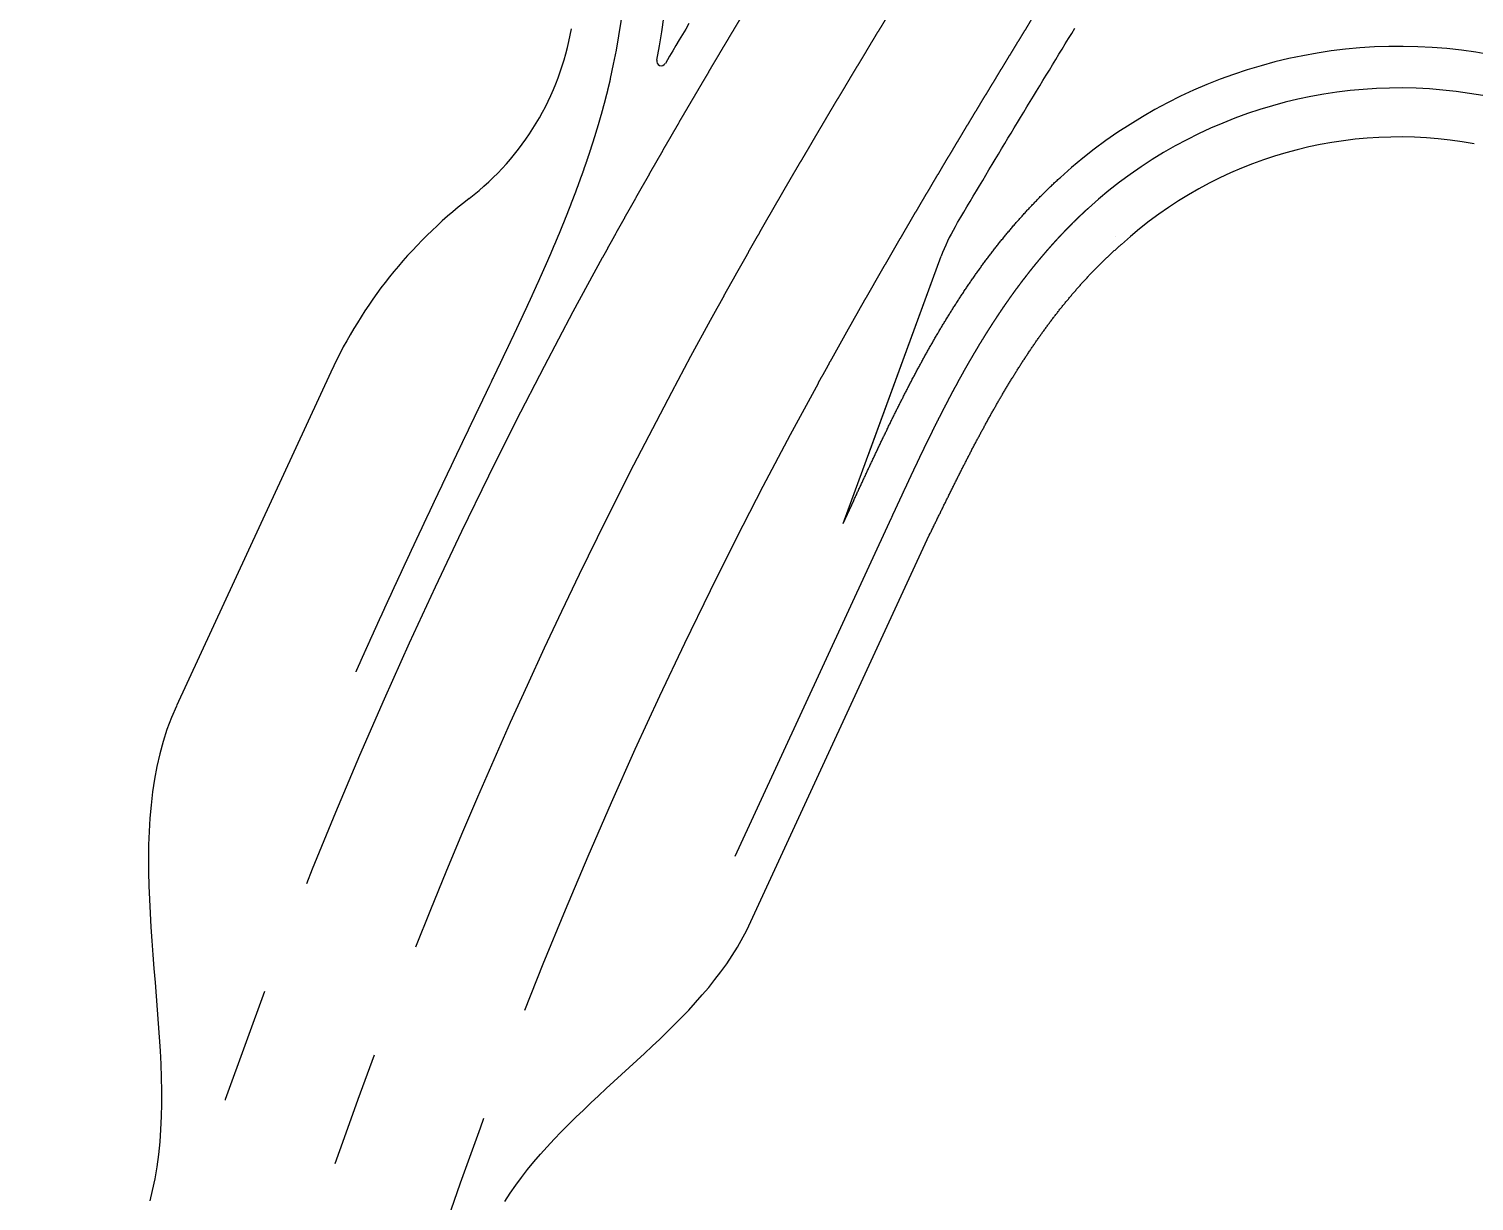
# Model space of a CAD drawing. Header units: millimetres. Extents: x 29316 to 52938, y 29851 to 35526.
# Drawn here: x 49176.8 to 49333.2, y 31837.4 to 31964.3 of the extents above; entities that cross this region are included whole.
import ezdxf

# ---------------------------------------------------------------- set-up
doc = ezdxf.new("R2010")
doc.units = ezdxf.units.MM
doc.header["$MEASUREMENT"] = 0
doc.linetypes.add('CENTER2', pattern=[1.125, 0.75, -0.125, 0.125, -0.125])
doc.layers.get('0').update_dxf_attribs({"linetype": 'CONTINUOUS'})
for name, color, linetype in [('D-道路-车行道边线', 5, 'CONTINUOUS'), ('收费广场', 5, 'CONTINUOUS'), ('道路中线_A', 7, 'CONTINUOUS'), ('道路中线_B', 7, 'CONTINUOUS'), ('道路中线_C', 7, 'CONTINUOUS'), ('道路中线_D', 7, 'CONTINUOUS'), ('道路偏置线', 255, 'CONTINUOUS')]:
    doc.layers.add(name, color=color, linetype=linetype)

msp = doc.modelspace()

# ---------------------------------------------------------------- linework, layer by layer
at = {"color": 1, "linetype": 'CENTER2', "ltscale": 100}
msp.add_arc((49660.01, 32627.82), 700, 234.60853, 268.05989, dxfattribs=at)
at = {"layer": 'D-道路-车行道边线'}
for p, q in [((49264.88, 31910.74), (49275.49, 31939.67)), ((49209.44, 31927.13), (49192.75, 31891)), ((49264.88, 31910.74), (49266.04, 31913.25))]:
    msp.add_line(p, q, dxfattribs=at)
for points in [[(49248.2, 31964.86), (49247.85, 31964.27), (49247.5, 31963.68), (49247.15, 31963.09), (49246.8, 31962.5), (49246.45, 31961.91), (49246.1, 31961.32), (49245.65, 31960.54)], [(49277, 31942.84), (49277.28, 31943.32), (49277.61, 31943.89), (49277.95, 31944.46), (49278.29, 31945.03), (49278.63, 31945.6), (49278.97, 31946.17), (49279.31, 31946.74), (49279.65, 31947.31), (49279.99, 31947.88), (49280.33, 31948.45), (49280.67, 31949.02), (49281.01, 31949.59), (49281.35, 31950.16), (49281.69, 31950.73), (49282.03, 31951.3), (49282.37, 31951.87), (49282.72, 31952.44), (49283.06, 31953.01), (49283.4, 31953.58), (49283.75, 31954.15), (49284.09, 31954.71), (49284.44, 31955.28), (49284.78, 31955.85), (49285.12, 31956.42), (49285.47, 31956.99), (49285.81, 31957.56), (49286.16, 31958.12), (49286.51, 31958.69), (49286.85, 31959.26), (49287.2, 31959.83), (49287.54, 31960.4), (49287.89, 31960.96), (49288.24, 31961.53), (49288.58, 31962.1), (49288.93, 31962.67), (49289.28, 31963.23), (49289.63, 31963.8), (49289.97, 31964.37)], [(49254.47, 31866.75), (49274.21, 31909.48)], [(49192.75, 31890.99), (49192.21, 31889.74), (49191.72, 31888.46), (49191.3, 31887.15), (49190.94, 31885.82), (49190.63, 31884.46), (49190.37, 31883.09), (49190.16, 31881.69), (49190, 31880.28), (49189.87, 31878.85), (49189.79, 31877.41), (49189.74, 31875.96), (49189.72, 31874.49), (49189.73, 31873.02), (49189.76, 31871.54), (49189.82, 31870.05), (49189.89, 31868.56), (49189.98, 31867.07), (49190.09, 31865.57), (49190.2, 31864.07), (49190.32, 31862.57), (49190.44, 31861.08), (49190.56, 31859.59), (49190.68, 31858.1), (49190.79, 31856.62), (49190.89, 31855.15), (49190.98, 31853.69), (49191.05, 31852.23), (49191.1, 31850.79), (49191.13, 31849.36), (49191.13, 31847.95), (49191.1, 31846.55), (49191.04, 31845.17), (49190.95, 31843.81), (49190.81, 31842.46), (49190.63, 31841.13), (49190.41, 31839.83), (49190.14, 31838.54), (49189.87, 31837.44)], [(49228.29, 31837.37), (49228.86, 31838.25), (49229.46, 31839.12), (49230.09, 31839.98), (49230.75, 31840.82), (49231.43, 31841.66), (49232.14, 31842.48), (49232.87, 31843.3), (49233.62, 31844.11), (49234.39, 31844.91), (49235.17, 31845.7), (49235.97, 31846.48), (49236.78, 31847.26), (49237.59, 31848.04), (49238.42, 31848.81), (49239.25, 31849.58), (49240.08, 31850.34), (49240.92, 31851.11), (49241.75, 31851.87), (49242.58, 31852.64), (49243.41, 31853.4), (49244.23, 31854.17), (49245.05, 31854.95), (49245.85, 31855.72), (49246.64, 31856.51), (49247.42, 31857.3), (49248.18, 31858.09), (49248.92, 31858.9), (49249.64, 31859.72), (49250.34, 31860.54), (49251.02, 31861.38), (49251.67, 31862.24), (49252.29, 31863.1), (49252.88, 31863.98), (49253.45, 31864.89), (49254.45, 31866.72)]]:
    msp.add_lwpolyline(points, dxfattribs=at)
for points in [[(49333.15, 31951.85, 0.234127), (49294.99, 31940.96, 0.234127)], [(49266.04, 31913.25), (49266.13, 31913.45, -0.000002), (49266.23, 31913.66, -0.000004), (49266.32, 31913.86, -0.000005), (49266.41, 31914.06, -0.000007), (49266.51, 31914.26, -0.000009), (49266.6, 31914.46, -0.00001), (49266.7, 31914.67, -0.000012), (49266.79, 31914.87, -0.000013), (49266.88, 31915.07, -0.000015), (49266.98, 31915.27, -0.000016), (49267.07, 31915.48, -0.000018), (49267.16, 31915.68, -0.000019), (49267.26, 31915.88, -0.000021), (49267.35, 31916.08, -0.000022), (49267.45, 31916.29, -0.000024), (49267.54, 31916.49, -0.000026), (49267.64, 31916.69, -0.000027), (49267.73, 31916.9, -0.000029), (49267.83, 31917.1, -0.00003), (49267.92, 31917.3, -0.000032), (49268.02, 31917.51, -0.000033), (49268.11, 31917.71, -0.000035), (49268.21, 31917.91, -0.000037), (49268.3, 31918.12, -0.000038), (49268.4, 31918.32, -0.00004), (49268.5, 31918.52, -0.000041), (49268.59, 31918.73, -0.000043), (49268.69, 31918.93, -0.000044), (49268.78, 31919.13, -0.000046), (49268.88, 31919.34, -0.000048), (49268.98, 31919.54, -0.000049), (49269.08, 31919.75, -0.000051), (49269.17, 31919.95, -0.000052), (49269.27, 31920.15, -0.000054), (49269.37, 31920.36, -0.000056), (49269.47, 31920.56, -0.000057), (49269.57, 31920.76, -0.000059), (49269.66, 31920.97, -0.00006), (49269.76, 31921.17, -0.000062), (49269.86, 31921.38, -0.000063), (49269.96, 31921.58, -0.000065), (49270.06, 31921.78, -0.000067), (49270.16, 31921.99, -0.000068), (49270.26, 31922.19, -0.00007), (49270.36, 31922.4, -0.000071), (49270.46, 31922.6, -0.000073), (49270.56, 31922.8, -0.000075), (49270.66, 31923.01, -0.000076), (49270.76, 31923.21, -0.000078), (49270.87, 31923.41, -0.000079), (49270.97, 31923.62, -0.000081), (49271.07, 31923.82, -0.000083), (49271.17, 31924.03, -0.000084), (49271.28, 31924.23, -0.000086), (49271.38, 31924.43, -0.000087), (49271.48, 31924.64, -0.000089), (49271.59, 31924.84, -0.000091), (49271.69, 31925.04, -0.000092), (49271.8, 31925.25, -0.000094), (49271.9, 31925.45, -0.000095), (49272.01, 31925.65, -0.000097), (49272.11, 31925.86, -0.000099), (49272.22, 31926.06, -0.0001), (49272.32, 31926.26, -0.000102), (49272.43, 31926.47, -0.000104), (49272.54, 31926.67, -0.000105), (49272.65, 31926.87, -0.000107), (49272.75, 31927.07, -0.000108), (49272.86, 31927.28, -0.00011), (49272.97, 31927.48, -0.000112), (49273.08, 31927.68, -0.000113), (49273.19, 31927.88, -0.000115), (49273.3, 31928.09, -0.000117), (49273.41, 31928.29, -0.000118), (49273.52, 31928.49, -0.00012), (49273.63, 31928.69, -0.000121), (49273.74, 31928.89, -0.000123), (49273.86, 31929.1, -0.000125), (49273.97, 31929.3, -0.000126), (49274.08, 31929.5, -0.000128), (49274.19, 31929.7, -0.00013), (49274.31, 31929.9, -0.000131), (49274.42, 31930.1, -0.000133), (49274.54, 31930.3, -0.000134), (49274.65, 31930.51, -0.000136), (49274.77, 31930.71, -0.000138), (49274.88, 31930.91, -0.000139), (49275, 31931.11, -0.000141), (49275.12, 31931.31, -0.000143), (49275.24, 31931.51, -0.000144), (49275.35, 31931.71, -0.000146), (49275.47, 31931.91, -0.000148), (49275.59, 31932.11, -0.000149), (49275.71, 31932.31, -0.000151), (49275.83, 31932.51, -0.000153), (49275.95, 31932.7, -0.000154), (49276.07, 31932.9, -0.000156), (49276.2, 31933.1, -0.000158), (49276.32, 31933.3, -0.000159), (49276.44, 31933.5, -0.000161), (49276.57, 31933.7, -0.000163), (49276.69, 31933.89, -0.000164), (49276.81, 31934.09, -0.000166), (49276.94, 31934.29, -0.000168), (49277.07, 31934.49, -0.000169), (49277.19, 31934.68, -0.000171), (49277.32, 31934.88, -0.000172), (49277.45, 31935.08, -0.000174), (49277.57, 31935.27, -0.000176), (49277.7, 31935.47, -0.000177), (49277.83, 31935.66, -0.000179), (49277.96, 31935.86, -0.000181), (49278.09, 31936.06, -0.000183), (49278.22, 31936.25, -0.000184), (49278.35, 31936.44, -0.000186), (49278.49, 31936.64, -0.000188), (49278.62, 31936.83, -0.000189), (49278.75, 31937.03, -0.000191), (49278.89, 31937.22, -0.000193), (49279.02, 31937.41, -0.000194), (49279.16, 31937.61, -0.000196), (49279.29, 31937.8, -0.000198), (49279.43, 31937.99, -0.000199), (49279.57, 31938.18, -0.000201), (49279.71, 31938.37, -0.000203), (49279.84, 31938.57, -0.000204), (49279.98, 31938.76, -0.000206), (49280.12, 31938.95, -0.000208), (49280.26, 31939.14, -0.000209), (49280.41, 31939.33, -0.000211), (49280.55, 31939.52, -0.000213), (49280.69, 31939.71, -0.000214), (49280.83, 31939.89, -0.000216), (49280.98, 31940.08, -0.000218), (49281.12, 31940.27, -0.00022), (49281.27, 31940.46, -0.000221), (49281.41, 31940.65, -0.000223), (49281.56, 31940.83, -0.000225), (49281.71, 31941.02, -0.000226), (49281.86, 31941.2, -0.000228), (49282, 31941.39, -0.00023), (49282.15, 31941.57, -0.000231), (49282.3, 31941.76, -0.000233), (49282.46, 31941.94, -0.000235), (49282.61, 31942.13, -0.000237), (49282.76, 31942.31, -0.000238), (49282.91, 31942.49, -0.00024), (49283.07, 31942.67, -0.000242), (49283.22, 31942.86, -0.000243), (49283.38, 31943.04, -0.000245), (49283.53, 31943.22, -0.000247), (49283.69, 31943.4, -0.000249), (49283.85, 31943.58, -0.00025), (49284.01, 31943.76, -0.000252), (49284.17, 31943.94, -0.000254), (49284.33, 31944.12, -0.000255), (49284.49, 31944.29, -0.000257), (49284.65, 31944.47, -0.000259), (49284.81, 31944.65, -0.000261), (49284.97, 31944.82, -0.000262), (49285.14, 31945, -0.000264), (49285.3, 31945.17, -0.000266), (49285.47, 31945.35, -0.000267), (49285.63, 31945.52, -0.000269), (49285.8, 31945.69, -0.000271), (49285.97, 31945.87, -0.000273), (49286.14, 31946.04, -0.000274), (49286.31, 31946.21, -0.000276), (49286.48, 31946.38, -0.000278), (49286.65, 31946.55, -0.00028), (49286.82, 31946.72, -0.000281), (49286.99, 31946.89, -0.000283), (49287.16, 31947.06, -0.000285), (49287.34, 31947.23, -0.000287), (49287.51, 31947.39, -0.000288), (49287.69, 31947.56, -0.00029), (49287.86, 31947.72, -0.000292), (49288.04, 31947.89, -0.000293), (49288.22, 31948.05, -0.000286), (49288.39, 31948.21, -0.000286)], [(49274.21, 31909.47), (49274.3, 31909.67, -0.000002), (49274.4, 31909.86, -0.000004), (49274.5, 31910.06, -0.000005), (49274.59, 31910.26, -0.000007), (49274.69, 31910.46, -0.000008), (49274.79, 31910.66, -0.00001), (49274.88, 31910.86, -0.000012), (49274.98, 31911.05, -0.000013), (49275.08, 31911.25, -0.000015), (49275.17, 31911.45, -0.000016), (49275.27, 31911.65, -0.000018), (49275.37, 31911.84, -0.000019), (49275.46, 31912.04, -0.000021), (49275.56, 31912.24, -0.000022), (49275.66, 31912.44, -0.000024), (49275.75, 31912.63, -0.000025), (49275.85, 31912.83, -0.000027), (49275.95, 31913.03, -0.000028), (49276.04, 31913.22, -0.00003), (49276.14, 31913.42, -0.000031), (49276.24, 31913.61, -0.000033), (49276.33, 31913.81, -0.000034), (49276.43, 31914.01, -0.000036), (49276.53, 31914.2, -0.000037), (49276.62, 31914.4, -0.000039), (49276.72, 31914.59, -0.000041), (49276.82, 31914.79, -0.000042), (49276.91, 31914.98, -0.000044), (49277.01, 31915.18, -0.000045), (49277.11, 31915.37, -0.000047), (49277.21, 31915.57, -0.000048), (49277.3, 31915.76, -0.00005), (49277.4, 31915.96, -0.000051), (49277.5, 31916.15, -0.000053), (49277.6, 31916.34, -0.000054), (49277.7, 31916.54, -0.000056), (49277.79, 31916.73, -0.000057), (49277.89, 31916.92, -0.000059), (49277.99, 31917.12, -0.00006), (49278.09, 31917.31, -0.000062), (49278.19, 31917.5, -0.000063), (49278.29, 31917.7, -0.000065), (49278.39, 31917.89, -0.000066), (49278.49, 31918.08, -0.000068), (49278.58, 31918.27, -0.000069), (49278.68, 31918.46, -0.000071), (49278.78, 31918.65, -0.000072), (49278.88, 31918.85, -0.000074), (49278.98, 31919.04, -0.000075), (49279.08, 31919.23, -0.000077), (49279.18, 31919.42, -0.000078), (49279.28, 31919.61, -0.00008), (49279.39, 31919.8, -0.000081), (49279.49, 31919.99, -0.000082), (49279.59, 31920.18, -0.000084), (49279.69, 31920.37, -0.000085), (49279.79, 31920.56, -0.000087), (49279.89, 31920.75, -0.000088), (49279.99, 31920.93, -0.00009), (49280.1, 31921.12, -0.000091), (49280.2, 31921.31, -0.000093), (49280.3, 31921.5, -0.000094), (49280.4, 31921.69, -0.000096), (49280.51, 31921.87, -0.000097), (49280.61, 31922.06, -0.000099), (49280.71, 31922.25, -0.0001), (49280.82, 31922.44, -0.000102), (49280.92, 31922.62, -0.000103), (49281.03, 31922.81, -0.000104), (49281.13, 31922.99, -0.000106), (49281.24, 31923.18, -0.000107), (49281.34, 31923.36, -0.000109), (49281.45, 31923.55, -0.00011), (49281.55, 31923.73, -0.000112), (49281.66, 31923.92, -0.000113), (49281.77, 31924.1, -0.000115), (49281.87, 31924.29, -0.000116), (49281.98, 31924.47, -0.000118), (49282.09, 31924.65, -0.000119), (49282.19, 31924.84, -0.00012), (49282.3, 31925.02, -0.000122), (49282.41, 31925.2, -0.000123), (49282.52, 31925.38, -0.000125), (49282.63, 31925.57, -0.000126), (49282.74, 31925.75, -0.000128), (49282.85, 31925.93, -0.000129), (49282.95, 31926.11, -0.000131), (49283.06, 31926.29, -0.000132), (49283.18, 31926.47, -0.000133), (49283.29, 31926.65, -0.000135), (49283.4, 31926.83, -0.000136), (49283.51, 31927.01, -0.000138), (49283.62, 31927.19, -0.000139), (49283.73, 31927.36, -0.000141), (49283.84, 31927.54, -0.000142), (49283.96, 31927.72, -0.000143), (49284.07, 31927.9, -0.000145), (49284.18, 31928.07, -0.000146), (49284.3, 31928.25, -0.000148), (49284.41, 31928.43, -0.000149), (49284.53, 31928.6, -0.000151), (49284.64, 31928.78, -0.000152), (49284.76, 31928.95, -0.000153), (49284.87, 31929.13, -0.000155), (49284.99, 31929.3, -0.000156), (49285.11, 31929.48, -0.000158), (49285.22, 31929.65, -0.000159), (49285.34, 31929.82, -0.000161), (49285.46, 31929.99, -0.000162), (49285.58, 31930.17, -0.000163), (49285.69, 31930.34, -0.000165), (49285.81, 31930.51, -0.000166), (49285.93, 31930.68, -0.000168), (49286.05, 31930.85, -0.000169), (49286.17, 31931.02, -0.00017), (49286.29, 31931.19, -0.000172), (49286.41, 31931.36, -0.000173), (49286.54, 31931.53, -0.000175), (49286.66, 31931.7, -0.000176), (49286.78, 31931.87, -0.000177), (49286.9, 31932.03, -0.000179), (49287.03, 31932.2, -0.00018), (49287.15, 31932.37, -0.000182), (49287.27, 31932.53, -0.000183), (49287.4, 31932.7, -0.000184), (49287.52, 31932.86, -0.000186), (49287.65, 31933.03, -0.000187), (49287.77, 31933.19, -0.000189), (49287.9, 31933.36, -0.00019), (49288.03, 31933.52, -0.000191), (49288.15, 31933.68, -0.000193), (49288.28, 31933.85, -0.000194), (49288.41, 31934.01, -0.000196), (49288.54, 31934.17, -0.000197), (49288.67, 31934.33, -0.000198), (49288.8, 31934.49, -0.0002), (49288.93, 31934.65, -0.000201), (49289.06, 31934.81, -0.000202), (49289.19, 31934.97, -0.000204), (49289.32, 31935.12, -0.000205), (49289.45, 31935.28, -0.000207), (49289.58, 31935.44, -0.000208), (49289.72, 31935.6, -0.000209), (49289.85, 31935.75, -0.000211), (49289.98, 31935.91, -0.000212), (49290.12, 31936.06, -0.000213), (49290.25, 31936.22, -0.000215), (49290.39, 31936.37, -0.000216), (49290.52, 31936.52, -0.000218), (49290.66, 31936.68, -0.000219), (49290.8, 31936.83, -0.00022), (49290.93, 31936.98, -0.000222), (49291.07, 31937.13, -0.000223), (49291.21, 31937.28, -0.000224), (49291.35, 31937.43, -0.000226), (49291.49, 31937.58, -0.000227), (49291.63, 31937.73, -0.000228), (49291.77, 31937.87, -0.00023), (49291.91, 31938.02, -0.000231), (49292.05, 31938.17, -0.000232), (49292.19, 31938.31, -0.000234), (49292.33, 31938.46, -0.000235), (49292.48, 31938.6, -0.000237), (49292.62, 31938.75, -0.000238), (49292.76, 31938.89, -0.000239), (49292.91, 31939.03, -0.000241), (49293.05, 31939.17, -0.000242), (49293.2, 31939.31, -0.000243), (49293.34, 31939.46, -0.000245), (49293.49, 31939.59, -0.000246), (49293.64, 31939.73, -0.000247), (49293.78, 31939.87, -0.000249), (49293.93, 31940.01, -0.00025), (49294.08, 31940.15, -0.000251), (49294.23, 31940.28, -0.000253), (49294.38, 31940.42, -0.000254), (49294.53, 31940.55, -0.000255), (49294.68, 31940.69, -0.000257), (49294.83, 31940.82, -0.000267), (49294.98, 31940.96, -0.000267)]]:
    msp.add_lwpolyline(points, format="xyb", dxfattribs=at)
for centre, radius, start, end in [((49161.77, 31976.97), 84.5, 349.0334, 22.7814), ((49206.41, 31969.29), 29.5, 307.658, 350.236), ((49325.06, 31907.89), 54.5, 79.5708, 132.2794), ((49245.21, 31960.8), 0.5, 169.0334, 329.5562), ((49255.29, 31905.95), 50.5, 127.658, 155.1993), ((49293.8, 31932.95), 19.5, 149.5005, 159.8505)]:
    msp.add_arc(centre, radius, start, end, dxfattribs=at)
at = {"layer": '收费广场', "linetype": 'Continuous'}
msp.add_line((49267.58, 31918.1), (49275.49, 31939.67), dxfattribs=at)
at = {"layer": '道路中线_A', "color": 6, "linetype": 'CENTER2', "ltscale": 100, "flags": 128}
for points in [[(49281.1, 31984.31, 0), (49280.76, 31983.74, 0.000001), (49280.41, 31983.17, 0.000002), (49280.06, 31982.61, 0.000003), (49279.71, 31982.04, 0.000003), (49279.36, 31981.47, 0.000004), (49279.01, 31980.9, 0.000005), (49278.66, 31980.33, 0.000006), (49278.31, 31979.77, 0.000007), (49277.96, 31979.2, 0.000007), (49277.61, 31978.63, 0.000008), (49277.26, 31978.06, 0.000009), (49276.91, 31977.49, 0.00001), (49276.56, 31976.93, 0.00001), (49276.21, 31976.36, 0.000011), (49275.87, 31975.79, 0.000012), (49275.52, 31975.22, 0.000013), (49275.17, 31974.65, 0.000014), (49274.82, 31974.09, 0.000014), (49274.47, 31973.52, 0.000015), (49274.12, 31972.95, 0.000016), (49273.77, 31972.38, 0.000017), (49273.43, 31971.81, 0.000017), (49273.08, 31971.24, 0.000018), (49272.73, 31970.67, 0.000019), (49272.38, 31970.11, 0.00002), (49272.04, 31969.54, 0.00002), (49271.69, 31968.97, 0.000021), (49271.34, 31968.4, 0.000022), (49271, 31967.83, 0.000023), (49270.65, 31967.26, 0.000024), (49270.3, 31966.69, 0.000024), (49269.96, 31966.12, 0.000025), (49269.61, 31965.55, 0.000026), (49269.27, 31964.98, 0.000027), (49268.92, 31964.41, 0.000027), (49268.57, 31963.84, 0.000028), (49268.23, 31963.27, 0.000029), (49267.88, 31962.7, 0.00003), (49267.54, 31962.13, 0.00003), (49267.2, 31961.56, 0.000031), (49266.85, 31960.98, 0.000032), (49266.51, 31960.41, 0.000033), (49266.17, 31959.84, 0.000034), (49265.82, 31959.27, 0.000034), (49265.48, 31958.7, 0.000035), (49265.14, 31958.13, 0.000036), (49264.8, 31957.55, 0.000037), (49264.45, 31956.98, 0.000037), (49264.11, 31956.41, 0.000038), (49263.77, 31955.84, 0.000039), (49263.43, 31955.26, 0.00004), (49263.09, 31954.69, 0.000041), (49262.75, 31954.12, 0.000041), (49262.41, 31953.54, 0.000042), (49262.07, 31952.97, 0.000043), (49261.73, 31952.39, 0.000044), (49261.4, 31951.82, 0.000044), (49261.06, 31951.24, 0.000045), (49260.72, 31950.67, 0.000046), (49260.38, 31950.09, 0.000047), (49260.05, 31949.52, 0.000047), (49259.71, 31948.94, 0.000048), (49259.37, 31948.37, 0.000049), (49259.04, 31947.79, 0.00005), (49258.7, 31947.22, 0.000051), (49258.37, 31946.64, 0.000051), (49258.04, 31946.06, 0.000052), (49257.7, 31945.48, 0.000053), (49257.37, 31944.91, 0.000054), (49257.04, 31944.33, 0.000054), (49256.7, 31943.75, 0.000055), (49256.37, 31943.17, 0.000056), (49256.04, 31942.59, 0.000057), (49255.71, 31942.01, 0.000057), (49255.38, 31941.44, 0.000058), (49255.05, 31940.86, 0.000059), (49254.72, 31940.28, 0.00006), (49254.4, 31939.7, 0.000061), (49254.07, 31939.12, 0.000061), (49253.74, 31938.53, 0.000062), (49253.41, 31937.95, 0.000063), (49253.09, 31937.37, 0.000064), (49252.76, 31936.79, 0.000064), (49252.44, 31936.21, 0.000065), (49252.11, 31935.63, 0.000066), (49251.79, 31935.04, 0.000067), (49251.47, 31934.46, 0.000068), (49251.14, 31933.88, 0.000068), (49250.82, 31933.29, 0.000069), (49250.5, 31932.71)], [(49292.42, 31976.94), (49292.08, 31976.38, 0.000001), (49291.73, 31975.82, 0.000002), (49291.39, 31975.26, 0.000003), (49291.04, 31974.69, 0.000004), (49290.69, 31974.13, 0.000004), (49290.35, 31973.57, 0.000005), (49290, 31973.01, 0.000006), (49289.66, 31972.45, 0.000007), (49289.31, 31971.89, 0.000007), (49288.97, 31971.33, 0.000008), (49288.62, 31970.77, 0.000009), (49288.28, 31970.2, 0.00001), (49287.93, 31969.64, 0.000011), (49287.59, 31969.08, 0.000011), (49287.24, 31968.52, 0.000012), (49286.9, 31967.96, 0.000013), (49286.55, 31967.4, 0.000014), (49286.21, 31966.83, 0.000014), (49285.86, 31966.27, 0.000015), (49285.52, 31965.71, 0.000016), (49285.17, 31965.15, 0.000017), (49284.83, 31964.59, 0.000018), (49284.49, 31964.02, 0.000018), (49284.14, 31963.46, 0.000019), (49283.8, 31962.9, 0.00002), (49283.46, 31962.34, 0.000021), (49283.11, 31961.77, 0.000021), (49282.77, 31961.21, 0.000022), (49282.43, 31960.65, 0.000023), (49282.08, 31960.08, 0.000024), (49281.74, 31959.52, 0.000025), (49281.4, 31958.96, 0.000025), (49281.06, 31958.39, 0.000026), (49280.72, 31957.83, 0.000027), (49280.38, 31957.27, 0.000028), (49280.03, 31956.7, 0.000028), (49279.69, 31956.14, 0.000029), (49279.35, 31955.57, 0.00003), (49279.01, 31955.01, 0.000031), (49278.67, 31954.44, 0.000032), (49278.33, 31953.88, 0.000032), (49277.99, 31953.32, 0.000033), (49277.65, 31952.75, 0.000034), (49277.31, 31952.18, 0.000035), (49276.98, 31951.62, 0.000036), (49276.64, 31951.05, 0.000036), (49276.3, 31950.49, 0.000037), (49275.96, 31949.92, 0.000038), (49275.62, 31949.36, 0.000039), (49275.29, 31948.79, 0.000039), (49274.95, 31948.22, 0.00004), (49274.61, 31947.66, 0.000041), (49274.28, 31947.09, 0.000042), (49273.94, 31946.52, 0.000043), (49273.61, 31945.95, 0.000043), (49273.27, 31945.39, 0.000044), (49272.94, 31944.82, 0.000045), (49272.6, 31944.25, 0.000046), (49272.27, 31943.68, 0.000046), (49271.94, 31943.11, 0.000047), (49271.6, 31942.54, 0.000048), (49271.27, 31941.97, 0.000049), (49270.94, 31941.4, 0.00005), (49270.61, 31940.83, 0.00005), (49270.28, 31940.26, 0.000051), (49269.95, 31939.69, 0.000052), (49269.62, 31939.12, 0.000053), (49269.29, 31938.55, 0.000053), (49268.96, 31937.98, 0.000054), (49268.63, 31937.41, 0.000055), (49268.3, 31936.84, 0.000056), (49267.98, 31936.27, 0.000057), (49267.65, 31935.69, 0.000057), (49267.32, 31935.12, 0.000058), (49267, 31934.55, 0.000059), (49266.67, 31933.98, 0.00006), (49266.35, 31933.4, 0.00006), (49266.02, 31932.83, 0.000061), (49265.7, 31932.25, 0.000062), (49265.37, 31931.68, 0.000063), (49265.05, 31931.11, 0.000064), (49264.73, 31930.53, 0.000064), (49264.41, 31929.95, 0.000065), (49264.09, 31929.38, 0.000066), (49263.77, 31928.8, 0.000067), (49263.45, 31928.23, 0.000068), (49263.13, 31927.65, 0.000068), (49262.81, 31927.07, 0.000069), (49262.49, 31926.5, 0.00007), (49262.17, 31925.92)]]:
    msp.add_lwpolyline(points, format="xyb", dxfattribs=at)
at = {"layer": '道路中线_A', "color": 6, "linetype": 'CENTER2', "ltscale": 100}
for radius, start, end in [(600, 151.23844, 178.16782), (586.5, 151.27123, 161.16348)]:
    msp.add_arc((49776.48, 31644.01), radius, start, end, dxfattribs=at)
at = {"layer": '道路中线_B', "color": 6, "linetype": 'CENTER2', "ltscale": 100, "flags": 128}
msp.add_lwpolyline([(49269.79, 31991.67), (49269.43, 31991.1, 0.000001), (49269.08, 31990.52, 0.000002), (49268.73, 31989.95, 0.000003), (49268.37, 31989.38, 0.000003), (49268.02, 31988.8, 0.000004), (49267.67, 31988.23, 0.000005), (49267.31, 31987.65, 0.000006), (49266.96, 31987.08, 0.000006), (49266.61, 31986.51, 0.000007), (49266.25, 31985.93, 0.000008), (49265.9, 31985.36, 0.000009), (49265.55, 31984.78, 0.00001), (49265.19, 31984.21, 0.00001), (49264.84, 31983.63, 0.000011), (49264.49, 31983.06, 0.000012), (49264.13, 31982.49, 0.000013), (49263.78, 31981.91, 0.000013), (49263.43, 31981.34, 0.000014), (49263.08, 31980.76, 0.000015), (49262.73, 31980.19, 0.000016), (49262.37, 31979.61, 0.000016), (49262.02, 31979.04, 0.000017), (49261.67, 31978.46, 0.000018), (49261.32, 31977.89, 0.000019), (49260.97, 31977.31, 0.000019), (49260.62, 31976.74, 0.00002), (49260.26, 31976.16, 0.000021), (49259.91, 31975.58, 0.000022), (49259.56, 31975.01, 0.000023), (49259.21, 31974.43, 0.000023), (49258.86, 31973.86, 0.000024), (49258.51, 31973.28, 0.000025), (49258.16, 31972.7, 0.000026), (49257.81, 31972.13, 0.000026), (49257.46, 31971.55, 0.000027), (49257.11, 31970.98, 0.000028), (49256.77, 31970.4, 0.000029), (49256.42, 31969.82, 0.000029), (49256.07, 31969.24, 0.00003), (49255.72, 31968.67, 0.000031), (49255.37, 31968.09, 0.000032), (49255.03, 31967.51, 0.000032), (49254.68, 31966.93, 0.000033), (49254.33, 31966.36, 0.000034), (49253.99, 31965.78, 0.000035), (49253.64, 31965.2, 0.000035), (49253.29, 31964.62, 0.000036), (49252.95, 31964.04, 0.000037), (49252.6, 31963.46, 0.000038), (49252.26, 31962.88, 0.000039), (49251.91, 31962.3, 0.000039), (49251.57, 31961.72, 0.00004), (49251.23, 31961.14, 0.000041), (49250.88, 31960.56, 0.000042), (49250.54, 31959.98, 0.000042), (49250.2, 31959.4, 0.000043), (49249.85, 31958.82, 0.000044), (49249.51, 31958.24, 0.000045), (49249.17, 31957.66, 0.000045), (49248.83, 31957.08, 0.000046), (49248.49, 31956.5, 0.000047), (49248.15, 31955.91, 0.000048), (49247.81, 31955.33, 0.000048), (49247.47, 31954.75, 0.000049), (49247.13, 31954.17, 0.00005), (49246.79, 31953.58, 0.000051), (49246.45, 31953, 0.000052), (49246.12, 31952.42, 0.000052), (49245.78, 31951.83, 0.000053), (49245.44, 31951.25, 0.000054), (49245.11, 31950.66, 0.000055), (49244.77, 31950.08, 0.000055), (49244.44, 31949.49, 0.000056), (49244.1, 31948.91, 0.000057), (49243.77, 31948.32, 0.000058), (49243.44, 31947.74, 0.000058), (49243.1, 31947.15, 0.000059), (49242.77, 31946.57, 0.00006), (49242.44, 31945.98, 0.000061), (49242.11, 31945.39, 0.000061), (49241.78, 31944.8, 0.000062), (49241.45, 31944.22, 0.000063), (49241.12, 31943.63, 0.000064), (49240.79, 31943.04, 0.000064), (49240.46, 31942.45, 0.000065), (49240.13, 31941.86, 0.000066), (49239.81, 31941.27, 0.000067), (49239.48, 31940.68, 0.000068), (49239.16, 31940.09, 0.000068), (49238.83, 31939.5)], format="xyb", dxfattribs=at)
at = {"layer": '道路中线_B', "color": 6, "linetype": 'CENTER2', "ltscale": 100}
msp.add_arc((49776.48, 31644.01), 613.5, 151.20674, 161.16348, dxfattribs=at)
at = {"layer": '道路中线_C', "color": 6, "linetype": 'CENTER2', "ltscale": 100}
msp.add_line((49253.21, 31874.76), (49270.13, 31911.36), dxfattribs=at)
at = {"layer": '道路中线_C', "color": 6, "linetype": 'CENTER2', "ltscale": 100, "flags": 128}
msp.add_lwpolyline([(49270.13, 31911.36, -0.000001), (49270.22, 31911.57, -0.000002), (49270.31, 31911.77, -0.000004), (49270.41, 31911.97, -0.000005), (49270.5, 31912.17, -0.000007), (49270.59, 31912.37, -0.000008), (49270.69, 31912.57, -0.00001), (49270.78, 31912.78, -0.000012), (49270.87, 31912.98, -0.000013), (49270.97, 31913.18, -0.000015), (49271.06, 31913.38, -0.000016), (49271.15, 31913.58, -0.000018), (49271.25, 31913.78, -0.000019), (49271.34, 31913.99, -0.000021), (49271.43, 31914.19, -0.000022), (49271.53, 31914.39, -0.000024), (49271.62, 31914.59, -0.000025), (49271.72, 31914.79, -0.000027), (49271.81, 31914.99, -0.000029), (49271.9, 31915.19, -0.00003), (49272, 31915.4, -0.000032), (49272.09, 31915.6, -0.000033), (49272.19, 31915.8, -0.000035), (49272.28, 31916, -0.000036), (49272.38, 31916.2, -0.000038), (49272.47, 31916.4, -0.000039), (49272.56, 31916.6, -0.000041), (49272.66, 31916.8, -0.000042), (49272.75, 31917, -0.000044), (49272.85, 31917.2, -0.000046), (49272.95, 31917.41, -0.000047), (49273.04, 31917.61, -0.000049), (49273.14, 31917.81, -0.00005), (49273.23, 31918.01, -0.000052), (49273.33, 31918.21, -0.000053), (49273.42, 31918.41, -0.000055), (49273.52, 31918.61, -0.000056), (49273.62, 31918.81, -0.000058), (49273.71, 31919.01, -0.000059), (49273.81, 31919.21, -0.000061), (49273.91, 31919.41, -0.000063), (49274.01, 31919.61, -0.000064), (49274.1, 31919.81, -0.000066), (49274.2, 31920.01, -0.000067), (49274.3, 31920.21, -0.000069), (49274.4, 31920.41, -0.00007), (49274.5, 31920.61, -0.000072), (49274.59, 31920.8, -0.000073), (49274.69, 31921, -0.000075), (49274.79, 31921.2, -0.000076), (49274.89, 31921.4, -0.000078), (49274.99, 31921.6, -0.000079), (49275.09, 31921.8, -0.000081), (49275.19, 31922, -0.000083), (49275.29, 31922.2, -0.000084), (49275.39, 31922.39, -0.000086), (49275.49, 31922.59, -0.000087), (49275.59, 31922.79, -0.000089), (49275.69, 31922.99, -0.00009), (49275.8, 31923.18, -0.000092), (49275.9, 31923.38, -0.000093), (49276, 31923.58, -0.000095), (49276.1, 31923.78, -0.000096), (49276.21, 31923.97, -0.000098), (49276.31, 31924.17, -0.0001), (49276.41, 31924.37, -0.000101), (49276.52, 31924.56, -0.000103), (49276.62, 31924.76, -0.000104), (49276.72, 31924.96, -0.000106), (49276.83, 31925.15, -0.000107), (49276.93, 31925.35, -0.000109), (49277.04, 31925.54, -0.00011), (49277.15, 31925.74, -0.000112), (49277.25, 31925.93, -0.000113), (49277.36, 31926.13, -0.000115), (49277.46, 31926.32, -0.000117), (49277.57, 31926.52, -0.000118), (49277.68, 31926.71, -0.00012), (49277.79, 31926.91, -0.000121), (49277.9, 31927.1, -0.000123), (49278, 31927.3, -0.000124), (49278.11, 31927.49, -0.000126), (49278.22, 31927.68, -0.000127), (49278.33, 31927.88, -0.000129), (49278.44, 31928.07, -0.00013), (49278.55, 31928.26, -0.000132), (49278.66, 31928.45, -0.000133), (49278.78, 31928.65, -0.000135), (49278.89, 31928.84, -0.000137), (49279, 31929.03, -0.000138), (49279.11, 31929.22, -0.00014), (49279.23, 31929.41, -0.000141), (49279.34, 31929.6, -0.000143), (49279.45, 31929.79, -0.000144), (49279.57, 31929.99, -0.000146), (49279.68, 31930.18, -0.000147), (49279.8, 31930.37, -0.000149), (49279.91, 31930.56, -0.00015), (49280.03, 31930.74, -0.000152), (49280.15, 31930.93, -0.000154), (49280.26, 31931.12, -0.000155), (49280.38, 31931.31, -0.000157), (49280.5, 31931.5, -0.000158), (49280.62, 31931.69, -0.00016), (49280.74, 31931.88, -0.000161), (49280.86, 31932.06, -0.000163), (49280.98, 31932.25, -0.000164), (49281.1, 31932.44, -0.000166), (49281.22, 31932.62, -0.000167), (49281.34, 31932.81, -0.000169), (49281.46, 31932.99, -0.000171), (49281.58, 31933.18, -0.000172), (49281.71, 31933.37, -0.000174), (49281.83, 31933.55, -0.000175), (49281.95, 31933.73, -0.000177), (49282.08, 31933.92, -0.000178), (49282.2, 31934.1, -0.00018), (49282.33, 31934.29, -0.000181), (49282.45, 31934.47, -0.000183), (49282.58, 31934.65, -0.000184), (49282.71, 31934.83, -0.000186), (49282.84, 31935.02, -0.000188), (49282.96, 31935.2, -0.000189), (49283.09, 31935.38, -0.000191), (49283.22, 31935.56, -0.000192), (49283.35, 31935.74, -0.000194), (49283.48, 31935.92, -0.000195), (49283.61, 31936.1, -0.000197), (49283.75, 31936.28, -0.000198), (49283.88, 31936.46, -0.0002), (49284.01, 31936.63, -0.000201), (49284.14, 31936.81, -0.000203), (49284.28, 31936.99, -0.000204), (49284.41, 31937.17, -0.000206), (49284.55, 31937.34, -0.000208), (49284.68, 31937.52, -0.000209), (49284.82, 31937.69, -0.000211), (49284.96, 31937.87, -0.000212), (49285.09, 31938.04, -0.000214), (49285.23, 31938.22, -0.000215), (49285.37, 31938.39, -0.000217), (49285.51, 31938.57, -0.000218), (49285.65, 31938.74, -0.00022), (49285.79, 31938.91, -0.000221), (49285.93, 31939.08, -0.000223), (49286.07, 31939.25, -0.000225), (49286.21, 31939.42, -0.000226), (49286.36, 31939.59, -0.000228), (49286.5, 31939.76, -0.000229), (49286.64, 31939.93, -0.000231), (49286.79, 31940.1, -0.000232), (49286.93, 31940.27, -0.000234), (49287.08, 31940.44, -0.000235), (49287.23, 31940.61, -0.000237), (49287.37, 31940.77, -0.000238), (49287.52, 31940.94, -0.00024), (49287.67, 31941.1, -0.000242), (49287.82, 31941.27, -0.000243), (49287.97, 31941.43, -0.000245), (49288.12, 31941.6, -0.000246), (49288.27, 31941.76, -0.000248), (49288.42, 31941.92, -0.000249), (49288.57, 31942.08, -0.000251), (49288.73, 31942.24, -0.000252), (49288.88, 31942.41, -0.000254), (49289.03, 31942.57, -0.000255), (49289.19, 31942.72, -0.000257), (49289.34, 31942.88, -0.000258), (49289.5, 31943.04, -0.00026), (49289.66, 31943.2, -0.000262), (49289.81, 31943.36, -0.000263), (49289.97, 31943.51, -0.000265), (49290.13, 31943.67, -0.000266), (49290.29, 31943.82, -0.000268), (49290.45, 31943.98, -0.000269), (49290.61, 31944.13, -0.000271), (49290.77, 31944.28, -0.000272), (49290.94, 31944.43, -0.000274), (49291.1, 31944.59, -0.000275), (49291.26, 31944.74, -0.000277), (49291.43, 31944.89)], format="xyb", dxfattribs=at)
at = {"layer": '道路中线_C', "color": 6, "linetype": 'CENTER2', "ltscale": 100}
msp.add_arc((49325.06, 31907.89), 50, 79.5708, 132.2794, dxfattribs=at)
at = {"layer": '道路中线_D', "color": 6, "linetype": 'CENTER2', "ltscale": 100, "flags": 128}
for points in [[(49239.7, 31958.92, -0.000302), (49239.62, 31958.54, -0.000299), (49239.52, 31958.16, -0.000295), (49239.43, 31957.78, -0.000292), (49239.34, 31957.4, -0.000289), (49239.24, 31957.03, -0.000285), (49239.14, 31956.65, -0.000282), (49239.05, 31956.27, -0.000279), (49238.94, 31955.9, -0.000275), (49238.84, 31955.52, -0.000272), (49238.74, 31955.15, -0.000268), (49238.63, 31954.77, -0.000265), (49238.52, 31954.4, -0.000262), (49238.42, 31954.03, -0.000258), (49238.3, 31953.65, -0.000255), (49238.19, 31953.28, -0.000251), (49238.08, 31952.91, -0.000248), (49237.96, 31952.54, -0.000245), (49237.85, 31952.17, -0.000241), (49237.73, 31951.8, -0.000238), (49237.61, 31951.43, -0.000235), (49237.49, 31951.06, -0.000231), (49237.37, 31950.69, -0.000228), (49237.24, 31950.32, -0.000224), (49237.12, 31949.95, -0.000221), (49236.99, 31949.58, -0.000218), (49236.86, 31949.22, -0.000214), (49236.74, 31948.85, -0.000211), (49236.61, 31948.48, -0.000208), (49236.47, 31948.12, -0.000204), (49236.34, 31947.75, -0.000201), (49236.21, 31947.39, -0.000197), (49236.07, 31947.02, -0.000194), (49235.94, 31946.66, -0.000191), (49235.8, 31946.29, -0.000187), (49235.66, 31945.93, -0.000184), (49235.52, 31945.57, -0.000181), (49235.38, 31945.2, -0.000177), (49235.24, 31944.84, -0.000174), (49235.1, 31944.48, -0.00017), (49234.96, 31944.12, -0.000167), (49234.81, 31943.76, -0.000164), (49234.67, 31943.4, -0.00016), (49234.52, 31943.04, -0.000157), (49234.37, 31942.68, -0.000154), (49234.23, 31942.32, -0.00015), (49234.08, 31941.96, -0.000147), (49233.93, 31941.6, -0.000143), (49233.78, 31941.24, -0.00014), (49233.62, 31940.88, -0.000137), (49233.47, 31940.52, -0.000133), (49233.32, 31940.17, -0.00013), (49233.17, 31939.81, -0.000127), (49233.01, 31939.45, -0.000123), (49232.86, 31939.09, -0.00012), (49232.7, 31938.74, -0.000116), (49232.54, 31938.38, -0.000113), (49232.39, 31938.03, -0.00011), (49232.23, 31937.67, -0.000106), (49232.07, 31937.32, -0.000103), (49231.91, 31936.96, -0.0001), (49231.75, 31936.61, -0.000096), (49231.59, 31936.25, -0.000093), (49231.43, 31935.9, -0.000089), (49231.27, 31935.54, -0.000086), (49231.11, 31935.19, -0.000083), (49230.95, 31934.84, -0.000079), (49230.78, 31934.48, -0.000076), (49230.62, 31934.13, -0.000073), (49230.46, 31933.78, -0.000069), (49230.29, 31933.43, -0.000066), (49230.13, 31933.07, -0.000062), (49229.96, 31932.72, -0.000059), (49229.8, 31932.37, -0.000056), (49229.63, 31932.02, -0.000052), (49229.47, 31931.66, -0.000049), (49229.3, 31931.31, -0.000046), (49229.14, 31930.96, -0.000042), (49228.97, 31930.61, -0.000039), (49228.8, 31930.26, -0.000035), (49228.64, 31929.91, -0.000032), (49228.47, 31929.56, -0.000029), (49228.3, 31929.2, -0.000025), (49228.13, 31928.85, -0.000022), (49227.97, 31928.5, -0.000019), (49227.8, 31928.15, -0.000015), (49227.63, 31927.8, -0.000012), (49227.46, 31927.45, -0.000008), (49227.3, 31927.1, -0.000005), (49227.13, 31926.75, -0.000002), (49226.96, 31926.4)], [(49226.96, 31926.4), (49226.79, 31926.05), (49226.63, 31925.7, 0.000001), (49226.46, 31925.35, 0.000002), (49226.29, 31924.99, 0.000002), (49226.12, 31924.64, 0.000002), (49225.95, 31924.29, 0.000003), (49225.79, 31923.94, 0.000003), (49225.62, 31923.59, 0.000004), (49225.45, 31923.24, 0.000004), (49225.28, 31922.89, 0.000005), (49225.11, 31922.54, 0.000005), (49224.95, 31922.19, 0.000005), (49224.78, 31921.84, 0.000006), (49224.61, 31921.49, 0.000006), (49224.44, 31921.14, 0.000007), (49224.28, 31920.78, 0.000007), (49224.11, 31920.43, 0.000008), (49223.94, 31920.08, 0.000008), (49223.77, 31919.73, 0.000009), (49223.61, 31919.38, 0.000009), (49223.44, 31919.03, 0.000009), (49223.27, 31918.68, 0.00001), (49223.1, 31918.33, 0.00001), (49222.94, 31917.98, 0.000011), (49222.77, 31917.63, 0.000011), (49222.6, 31917.27, 0.000012), (49222.44, 31916.92, 0.000012), (49222.27, 31916.57, 0.000012), (49222.1, 31916.22, 0.000013), (49221.94, 31915.87, 0.000013), (49221.77, 31915.52, 0.000014), (49221.6, 31915.17, 0.000014), (49221.44, 31914.81, 0.000015), (49221.27, 31914.46, 0.000015), (49221.1, 31914.11, 0.000016), (49220.94, 31913.76, 0.000016), (49220.77, 31913.41, 0.000016), (49220.6, 31913.06, 0.000017), (49220.44, 31912.71, 0.000017), (49220.27, 31912.35, 0.000018), (49220.11, 31912, 0.000018), (49219.94, 31911.65, 0.000019), (49219.77, 31911.3, 0.000019), (49219.61, 31910.95, 0.000019), (49219.44, 31910.59, 0.00002), (49219.28, 31910.24, 0.00002), (49219.11, 31909.89, 0.000021), (49218.95, 31909.54, 0.000021), (49218.78, 31909.19, 0.000022), (49218.62, 31908.83, 0.000022), (49218.45, 31908.48, 0.000023), (49218.29, 31908.13, 0.000023), (49218.12, 31907.78, 0.000023), (49217.96, 31907.42, 0.000024), (49217.8, 31907.07, 0.000024), (49217.63, 31906.72, 0.000025), (49217.47, 31906.37, 0.000025), (49217.3, 31906.01, 0.000026), (49217.14, 31905.66, 0.000026), (49216.98, 31905.31, 0.000026), (49216.81, 31904.96, 0.000027), (49216.65, 31904.6, 0.000027), (49216.49, 31904.25, 0.000028), (49216.32, 31903.9, 0.000028), (49216.16, 31903.54, 0.000029), (49216, 31903.19, 0.000029), (49215.84, 31902.84, 0.00003), (49215.67, 31902.48, 0.00003), (49215.51, 31902.13, 0.00003), (49215.35, 31901.78, 0.000031), (49215.19, 31901.42, 0.000031), (49215.03, 31901.07, 0.000032), (49214.87, 31900.72, 0.000032), (49214.7, 31900.36, 0.000033), (49214.54, 31900.01, 0.000033), (49214.38, 31899.65, 0.000033), (49214.22, 31899.3, 0.000034), (49214.06, 31898.94, 0.000034), (49213.9, 31898.59, 0.000035), (49213.74, 31898.24, 0.000035), (49213.58, 31897.88, 0.000036), (49213.42, 31897.53, 0.000036), (49213.26, 31897.17, 0.000037), (49213.1, 31896.82, 0.000037), (49212.94, 31896.46, 0.000037), (49212.78, 31896.11, 0.000038), (49212.63, 31895.75, 0.000038), (49212.47, 31895.4, 0.000039), (49212.31, 31895.04, 0.000039), (49212.15, 31894.69)]]:
    msp.add_lwpolyline(points, format="xyb", dxfattribs=at)
at = {"layer": '道路中线_D', "color": 6, "linetype": 'CENTER2', "ltscale": 100}
msp.add_arc((49161.77, 31976.97), 80, 346.9585, 22.7814, dxfattribs=at)
at = {"layer": '道路偏置线', "color": 62, "linetype": 'Continuous', "flags": 128}
msp.add_lwpolyline([(49294.32, 31941.79), (49294.32, 31941.79)], dxfattribs=at)

doc.saveas('drawing.dxf')
